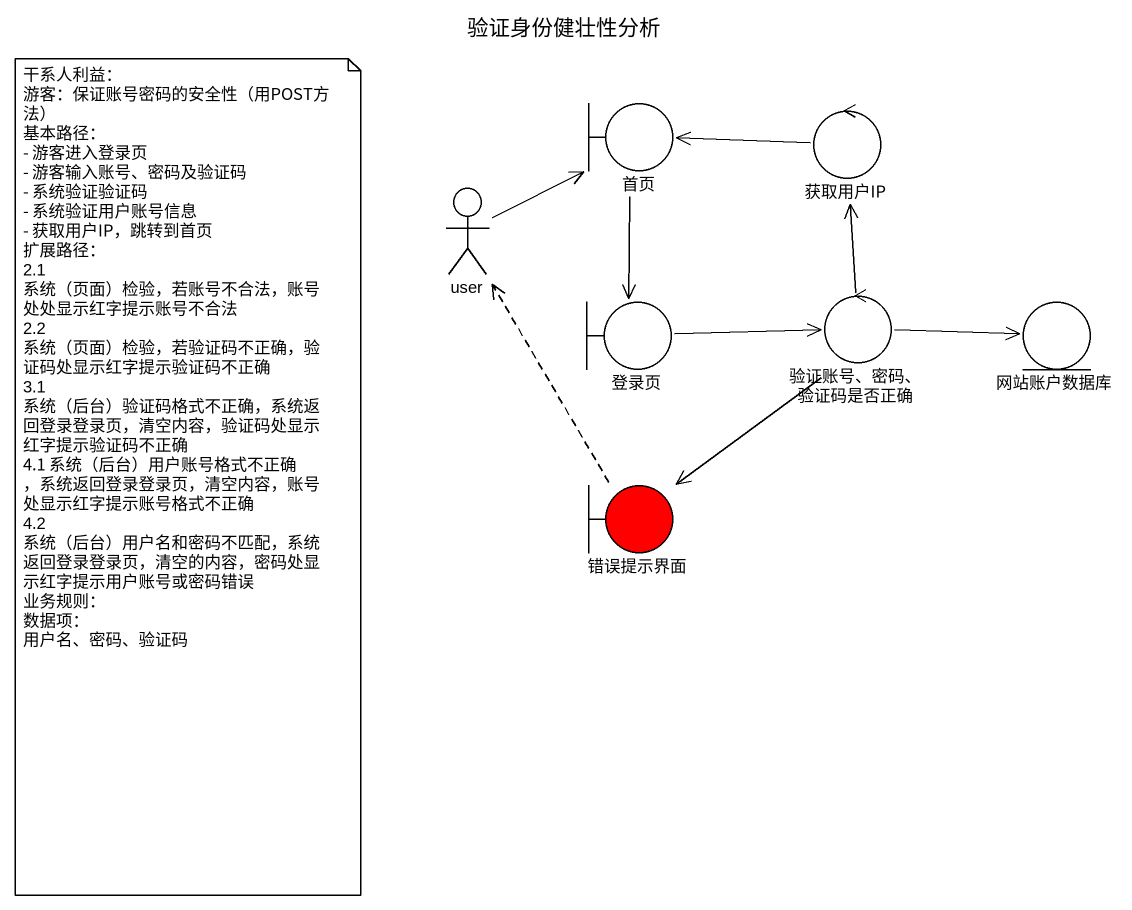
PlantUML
@startuml
title 验证身份健壮性分析
boundary 首页
control 获取用户IP
actor user
boundary 登录页
control "验证账号、密码、验证码是否正确" as 验证账号_密码_验证码是否正确
entity 网站账户数据库
boundary 错误提示界面 #FF0000
首页 --> 登录页
获取用户IP -left-> 首页
user -up-> 首页
登录页 -right-> 验证账号_密码_验证码是否正确
验证账号_密码_验证码是否正确 -up-> 获取用户IP
验证账号_密码_验证码是否正确 -right-> 网站账户数据库
验证账号_密码_验证码是否正确 --> 错误提示界面
错误提示界面 .up.> user
note as N1
  干系人利益：
  游客：保证账号密码的安全性（用POST方法）
  基本路径：
  - 游客进入登录页
  - 游客输入账号、密码及验证码
  - 系统验证验证码
  - 系统验证用户账号信息
  - 获取用户IP，跳转到首页
  扩展路径：
  2.1 系统（页面）检验，若账号不合法，账号处处显示红字提示账号不合法
  2.2 系统（页面）检验，若验证码不正确，验证码处显示红字提示验证码不正确
  3.1 系统（后台）验证码格式不正确，系统返回登录登录页，清空内容，验证码处显示红字提示验证码不正确
  4.1 系统（后台）用户账号格式不正确 ，系统返回登录登录页，清空内容，账号处显示红字提示账号格式不正确
  4.2 系统（后台）用户名和密码不匹配，系统返回登录登录页，清空的内容，密码处显示红字提示用户账号或密码错误
  业务规则：
  数据项：
  用户名、密码、验证码
end note
@enduml
